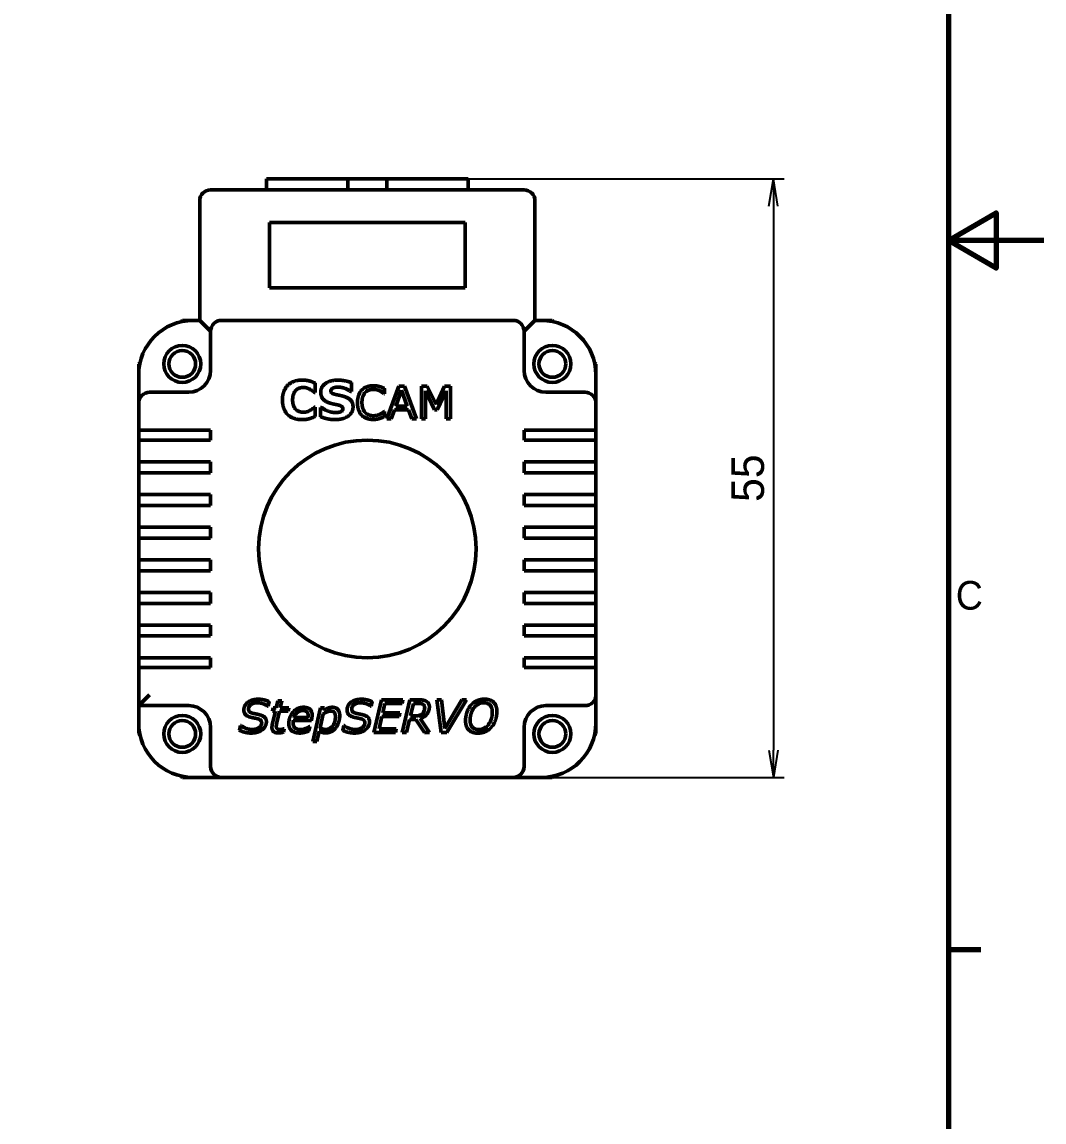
# Model space of a CAD drawing. Header units: millimetres. Extents: x -463 to 492, y -65 to 271.
# Drawn here: x -187.9 to -94, y 59.5 to 160.6 of the extents above; entities that cross this region are included whole.
import ezdxf

# ---------------------------------------------------------------- set-up
doc = ezdxf.new("R2010")
doc.units = ezdxf.units.MM
doc.layers.add('경계(ISO)', color=7, linetype='Continuous', lineweight=70)
doc.layers.add('외형선(ISO)', color=7, linetype='Continuous', lineweight=50)
doc.layers.add('치수(ISO)', color=1, linetype='Continuous', lineweight=25, true_color=0xff0000)
doc.styles.add('레이블 문자 (JIS)', font='')
doc.styles.get('레이블 문자 (JIS)').set_extended_font_data('Gulim')
doc.dimstyles.new('복사 대상기본값 (JIS)', dxfattribs={"dimtxt": 3, "dimasz": 2.5, "dimexe": 1, "dimexo": 0, "dimgap": 0.8, "dimtad": 1, "dimdsep": 46, "dimtxsty": '레이블 문자 (JIS)', "dimblk": 'OPEN', "dimcen": 0.09, "dimdle": 10, "dimclrd": 256, "dimclre": 256, "dimclrt": 256, "dimadec": 0, "dimazin": 2, "dimtfac": 0.833333, "dimtmove": 0, "dimatfit": 3, "dimldrblk": 'OPEN', "dimfxl": 1, "dimtolj": 1, "dimtzin": 0, "dimlwd": -1, "dimlwe": -1, "dimarcsym": 0})

# ---------------------------------------------------------------- blocks, each defined once
blk = doc.blocks.new('_Open')
at = {"color": 0, "linetype": 'ByBlock', "lineweight": -2}
for p, q in [((-1, 0.167), (0, 0)), ((-1, -0.167), (0, 0)), ((0, 0), (-1, 0))]:
    blk.add_line(p, q, dxfattribs=at)
blk = doc.blocks.new('*D22')
at = {"layer": 'Defpoints', "color": 0}
for p in [(-146.93, 146.21), (-139.21, 91.21), (-118.87, 91.21)]:
    blk.add_point(p, dxfattribs=at)
at = {"layer": '치수(ISO)', "color": 0}
for p, q in [((-146.93, 146.21), (-117.87, 146.21)), ((-118.87, 143.71), (-118.87, 93.71)), ((-139.21, 91.21), (-117.87, 91.21))]:
    blk.add_line(p, q, dxfattribs=at)
at = {"layer": '치수(ISO)', "color": 0, "linetype": 'ByBlock', "xscale": 2.5, "yscale": 2.5, "zscale": 2.5}
for p, rotation in [((-118.87, 146.21), 90), ((-118.87, 91.21), 270)]:
    blk.add_blockref('_Open', p, dxfattribs=dict(at, rotation=rotation))
at = {"layer": '치수(ISO)', "color": 0, "insert": (-122.74, 118.71), "char_height": 3, "attachment_point": 2, "rotation": 90, "style": '레이블 문자 (JIS)'}
blk.add_mtext('\\A1;55', dxfattribs=at)
blk = doc.blocks.new('경계 Default Border')
at = {"layer": '경계(ISO)'}
blk.add_line((410, 74.25), (413.4, 74.25), dxfattribs=at)
at = {"layer": '경계(ISO)', "flags": 128}
for points in [[(10, 10), (10, 287), (410, 287), (410, 10), (10, 10)], [(420, 148.5), (410, 148.5), (415, 151.39), (415, 145.61), (410, 148.5)]]:
    blk.add_lwpolyline(points, dxfattribs=at)
at = {"layer": '경계(ISO)', "insert": (410.77, 109.8), "char_height": 3, "attachment_point": 7, "style": '레이블 문자 (JIS)'}
blk.add_mtext('C', dxfattribs=at)

msp = doc.modelspace()

# ---------------------------------------------------------------- linework, layer by layer
at = {"layer": '외형선(ISO)', "color": 0}
for p, q in [((-165.42721, 146.20768), (-165.42721, 145.20768)), ((-157.97995, 146.20768), (-165.42721, 146.20768)), ((-165.42721, 145.20768), (-165.42721, 146.20768)), ((-157.97995, 145.20768), (-157.97995, 146.20768)), ((-157.97995, 146.20768), (-154.37448, 146.20768)), ((-146.92721, 146.20768), (-154.37448, 146.20768)), ((-154.37448, 146.20768), (-154.37448, 145.20768)), ((-146.92721, 145.20768), (-146.92721, 146.20768)), ((-146.92721, 145.20768), (-146.92721, 146.20768)), ((-141.77721, 145.20768), (-170.57721, 145.20768)), ((-171.57721, 144.20768), (-171.57721, 133.20768)), ((-140.77721, 133.20768), (-140.77721, 144.20768)), ((-165.17721, 136.20768), (-165.17721, 142.20768)), ((-165.17721, 142.20768), (-147.17721, 142.20768)), ((-147.17721, 142.20768), (-147.17721, 136.20768)), ((-147.17721, 136.20768), (-165.17721, 136.20768)), ((-172.17721, 133.20768), (-173.14778, 133.20768)), ((-171.57721, 133.20768), (-172.17721, 133.20768)), ((-170.57721, 132.20768), (-171.57721, 133.20768)), ((-142.77721, 133.20768), (-169.57721, 133.20768)), ((-140.77721, 133.20768), (-141.77721, 132.20768)), ((-140.17721, 133.20768), (-140.77721, 133.20768)), ((-139.20665, 133.20768), (-140.17721, 133.20768)), ((-170.57721, 132.20768), (-170.57721, 128.60768)), ((-141.77721, 128.60768), (-141.77721, 132.20768)), ((-177.17721, 129.17824), (-177.17721, 128.20768)), ((-135.17721, 128.20768), (-135.17721, 129.17824)), ((-177.17721, 128.20768), (-177.17721, 125.60768)), ((-160.95354, 127.43482), (-160.95354, 126.58625)), ((-157.62783, 127.48625), (-157.62783, 126.68053)), ((-135.17721, 125.60768), (-135.17721, 128.20768)), ((-172.57721, 126.60768), (-176.17721, 126.60768)), ((-160.95354, 126.58625), (-161.0564, 126.58625)), ((-157.62783, 126.68053), (-157.72497, 126.68053)), ((-154.59558, 126.47441), (-154.62497, 126.47441)), ((-154.59558, 126.94706), (-154.59558, 126.47441)), ((-154.38252, 124.15768), (-153.29027, 127.15768)), ((-153.03313, 126.80992), (-153.56211, 125.33564)), ((-153.29027, 127.15768), (-152.7564, 127.15768)), ((-152.5066, 125.33564), (-153.03313, 126.80992)), ((-152.7564, 127.15768), (-151.66415, 124.15768)), ((-151.20864, 124.15768), (-151.20864, 127.15768)), ((-151.20864, 127.15768), (-150.66497, 127.15768)), ((-150.00864, 124.98298), (-150.8364, 126.74135)), ((-150.8364, 126.74135), (-150.8364, 124.15768)), ((-150.66497, 127.15768), (-149.8666, 125.48747)), ((-149.8666, 125.48747), (-149.09272, 127.15768)), ((-148.93844, 126.74135), (-149.77109, 124.98298)), ((-149.09272, 127.15768), (-148.53925, 127.15768)), ((-148.93844, 124.15768), (-148.93844, 126.74135)), ((-148.53925, 127.15768), (-148.53925, 124.15768)), ((-136.17721, 126.60768), (-139.77721, 126.60768)), ((-177.17721, 125.60768), (-177.17721, 123.10768)), ((-135.17721, 123.10768), (-135.17721, 125.60768)), ((-161.04783, 125.22625), (-160.95354, 125.22625)), ((-160.95354, 125.22625), (-160.95354, 124.38911)), ((-160.47925, 124.36625), (-160.47925, 125.20339)), ((-160.47925, 125.20339), (-160.37925, 125.20339)), ((-154.62497, 124.84339), (-154.59558, 124.84339)), ((-154.59558, 124.84339), (-154.59558, 124.37564)), ((-153.68701, 124.99033), (-153.97844, 124.15768)), ((-152.3817, 124.99033), (-153.68701, 124.99033)), ((-153.56211, 125.33564), (-152.5066, 125.33564)), ((-152.08783, 124.15768), (-152.3817, 124.99033)), ((-149.77109, 124.98298), (-150.00864, 124.98298)), ((-153.97844, 124.15768), (-154.38252, 124.15768)), ((-151.66415, 124.15768), (-152.08783, 124.15768)), ((-150.8364, 124.15768), (-151.20864, 124.15768)), ((-148.53925, 124.15768), (-148.93844, 124.15768)), ((-176.17721, 123.10768), (-177.17721, 123.10768)), ((-177.17721, 122.20768), (-177.17721, 123.10768)), ((-176.17721, 123.10768), (-170.57721, 123.10768)), ((-170.57721, 123.10768), (-170.57721, 122.20768)), ((-141.77721, 122.20768), (-141.77721, 123.10768)), ((-141.77721, 123.10768), (-136.17721, 123.10768)), ((-135.17721, 123.10768), (-136.17721, 123.10768)), ((-135.17721, 123.10768), (-135.17721, 122.20768)), ((-177.17721, 122.20768), (-176.17721, 122.20768)), ((-177.17721, 122.20768), (-177.17721, 120.20768)), ((-170.57721, 122.20768), (-176.17721, 122.20768)), ((-141.77721, 122.20768), (-136.17721, 122.20768)), ((-136.17721, 122.20768), (-135.17721, 122.20768)), ((-135.17721, 120.20768), (-135.17721, 122.20768)), ((-176.17721, 120.20768), (-177.17721, 120.20768)), ((-177.17721, 119.20768), (-177.17721, 120.20768)), ((-170.57721, 120.20768), (-176.17721, 120.20768)), ((-170.57721, 120.20768), (-170.57721, 119.20768)), ((-141.77721, 120.20768), (-136.17721, 120.20768)), ((-141.77721, 119.20768), (-141.77721, 120.20768)), ((-135.17721, 120.20768), (-136.17721, 120.20768)), ((-135.17721, 120.20768), (-135.17721, 119.20768)), ((-177.17721, 119.20768), (-177.17721, 117.20768)), ((-177.17721, 119.20768), (-176.17721, 119.20768)), ((-170.57721, 119.20768), (-176.17721, 119.20768)), ((-141.77721, 119.20768), (-136.17721, 119.20768)), ((-136.17721, 119.20768), (-135.17721, 119.20768)), ((-135.17721, 117.20768), (-135.17721, 119.20768)), ((-176.17721, 117.20768), (-177.17721, 117.20768)), ((-177.17721, 116.20768), (-177.17721, 117.20768)), ((-170.57721, 117.20768), (-176.17721, 117.20768)), ((-170.57721, 117.20768), (-170.57721, 116.20768)), ((-141.77721, 117.20768), (-136.17721, 117.20768)), ((-141.77721, 116.20768), (-141.77721, 117.20768)), ((-135.17721, 117.20768), (-136.17721, 117.20768)), ((-135.17721, 117.20768), (-135.17721, 116.20768)), ((-177.17721, 116.20768), (-177.17721, 114.20768)), ((-177.17721, 116.20768), (-176.17721, 116.20768)), ((-170.57721, 116.20768), (-176.17721, 116.20768)), ((-141.77721, 116.20768), (-136.17721, 116.20768)), ((-136.17721, 116.20768), (-135.17721, 116.20768)), ((-135.17721, 114.20768), (-135.17721, 116.20768)), ((-176.17721, 114.20768), (-177.17721, 114.20768)), ((-177.17721, 113.20768), (-177.17721, 114.20768)), ((-170.57721, 114.20768), (-176.17721, 114.20768)), ((-170.57721, 114.20768), (-170.57721, 113.20768)), ((-141.77721, 114.20768), (-136.17721, 114.20768)), ((-141.77721, 113.20768), (-141.77721, 114.20768)), ((-135.17721, 114.20768), (-136.17721, 114.20768)), ((-135.17721, 114.20768), (-135.17721, 113.20768)), ((-177.17721, 113.20768), (-177.17721, 111.20768)), ((-177.17721, 113.20768), (-176.17721, 113.20768)), ((-170.57721, 113.20768), (-176.17721, 113.20768)), ((-141.77721, 113.20768), (-136.17721, 113.20768)), ((-136.17721, 113.20768), (-135.17721, 113.20768)), ((-135.17721, 111.20768), (-135.17721, 113.20768)), ((-176.17721, 111.20768), (-177.17721, 111.20768)), ((-177.17721, 110.20768), (-177.17721, 111.20768)), ((-170.57721, 111.20768), (-176.17721, 111.20768)), ((-170.57721, 111.20768), (-170.57721, 110.20768)), ((-141.77721, 111.20768), (-136.17721, 111.20768)), ((-141.77721, 110.20768), (-141.77721, 111.20768)), ((-135.17721, 111.20768), (-136.17721, 111.20768)), ((-135.17721, 111.20768), (-135.17721, 110.20768)), ((-177.17721, 110.20768), (-177.17721, 108.20768)), ((-177.17721, 110.20768), (-176.17721, 110.20768)), ((-170.57721, 110.20768), (-176.17721, 110.20768)), ((-141.77721, 110.20768), (-136.17721, 110.20768)), ((-136.17721, 110.20768), (-135.17721, 110.20768)), ((-135.17721, 108.20768), (-135.17721, 110.20768)), ((-176.17721, 108.20768), (-177.17721, 108.20768)), ((-177.17721, 107.20768), (-177.17721, 108.20768)), ((-170.57721, 108.20768), (-176.17721, 108.20768)), ((-170.57721, 108.20768), (-170.57721, 107.20768)), ((-141.77721, 108.20768), (-136.17721, 108.20768)), ((-141.77721, 107.20768), (-141.77721, 108.20768)), ((-135.17721, 108.20768), (-136.17721, 108.20768)), ((-135.17721, 108.20768), (-135.17721, 107.20768)), ((-177.17721, 107.20768), (-177.17721, 105.20768)), ((-177.17721, 107.20768), (-176.17721, 107.20768)), ((-170.57721, 107.20768), (-176.17721, 107.20768)), ((-141.77721, 107.20768), (-136.17721, 107.20768)), ((-136.17721, 107.20768), (-135.17721, 107.20768)), ((-135.17721, 105.20768), (-135.17721, 107.20768)), ((-176.17721, 105.20768), (-177.17721, 105.20768)), ((-177.17721, 104.20768), (-177.17721, 105.20768)), ((-170.57721, 105.20768), (-176.17721, 105.20768)), ((-170.57721, 105.20768), (-170.57721, 104.20768)), ((-141.77721, 105.20768), (-136.17721, 105.20768)), ((-141.77721, 104.20768), (-141.77721, 105.20768)), ((-135.17721, 105.20768), (-136.17721, 105.20768)), ((-135.17721, 105.20768), (-135.17721, 104.20768)), ((-177.17721, 104.20768), (-177.17721, 102.20768)), ((-177.17721, 104.20768), (-176.17721, 104.20768)), ((-170.57721, 104.20768), (-176.17721, 104.20768)), ((-141.77721, 104.20768), (-136.17721, 104.20768)), ((-136.17721, 104.20768), (-135.17721, 104.20768)), ((-135.17721, 102.20768), (-135.17721, 104.20768)), ((-176.17721, 102.20768), (-177.17721, 102.20768)), ((-177.17721, 101.30768), (-177.17721, 102.20768)), ((-170.57721, 102.20768), (-176.17721, 102.20768)), ((-170.57721, 102.20768), (-170.57721, 101.30768)), ((-141.77721, 102.20768), (-136.17721, 102.20768)), ((-141.77721, 101.30768), (-141.77721, 102.20768)), ((-135.17721, 102.20768), (-136.17721, 102.20768)), ((-135.17721, 102.20768), (-135.17721, 101.30768)), ((-177.17721, 101.30768), (-177.17721, 97.80768)), ((-177.17721, 101.30768), (-176.17721, 101.30768)), ((-170.57721, 101.30768), (-176.17721, 101.30768)), ((-136.17721, 101.30768), (-141.77721, 101.30768)), ((-136.17721, 101.30768), (-135.17721, 101.30768)), ((-135.17721, 98.80768), (-135.17721, 101.30768)), ((-177.17721, 97.80768), (-176.17721, 98.80768)), ((-165.20317, 98.17425), (-165.29378, 97.74567)), ((-164.55419, 97.59139), (-164.4048, 98.23792)), ((-164.4048, 98.23792), (-164.02521, 98.23792)), ((-164.02521, 98.23792), (-164.1746, 97.59139)), ((-155.72562, 98.17425), (-155.81623, 97.74567)), ((-155.57623, 95.34078), (-154.88317, 98.34078)), ((-154.88317, 98.34078), (-152.90929, 98.34078)), ((-152.90929, 98.34078), (-152.98766, 98.00282)), ((-152.96807, 95.34078), (-152.27501, 98.34078)), ((-152.27501, 98.34078), (-151.4595, 98.34078)), ((-149.39256, 95.34078), (-149.79174, 98.34078)), ((-149.79174, 98.34078), (-149.37786, 98.34078)), ((-149.37786, 98.34078), (-149.0448, 95.70323)), ((-149.0448, 95.70323), (-147.49705, 98.34078)), ((-147.07582, 98.34078), (-148.86113, 95.34078)), ((-147.49705, 98.34078), (-147.07582, 98.34078)), ((-135.17721, 96.20768), (-135.17721, 98.80768)), ((-177.17721, 97.80768), (-177.17721, 96.20768)), ((-177.17721, 97.80768), (-172.57721, 97.80768)), ((-165.29378, 97.74567), (-165.32317, 97.74567)), ((-164.90439, 96.07547), (-164.62521, 97.28527)), ((-164.8799, 97.28527), (-164.81133, 97.59139)), ((-164.62521, 97.28527), (-164.8799, 97.28527)), ((-164.81133, 97.59139), (-164.55419, 97.59139)), ((-164.24562, 97.28527), (-164.48807, 96.2469)), ((-163.46194, 97.28527), (-164.24562, 97.28527)), ((-164.1746, 97.59139), (-163.39337, 97.59139)), ((-163.39337, 97.59139), (-163.46194, 97.28527)), ((-161.18929, 94.51057), (-160.47664, 97.59139)), ((-160.47664, 97.59139), (-160.0995, 97.59139)), ((-160.0995, 97.59139), (-160.15337, 97.35629)), ((-155.81623, 97.74567), (-155.84562, 97.74567)), ((-154.56235, 98.00282), (-154.75827, 97.15302)), ((-154.75827, 97.15302), (-153.18113, 97.15302)), ((-152.98766, 98.00282), (-154.56235, 98.00282)), ((-153.18113, 97.15302), (-153.2595, 96.81506)), ((-151.94929, 98.01261), (-152.21378, 96.85914)), ((-151.49868, 98.01261), (-151.94929, 98.01261)), ((-139.77721, 97.80768), (-136.17721, 97.80768)), ((-177.17721, 96.20768), (-177.17721, 95.23711)), ((-161.31664, 96.43302), (-162.97705, 96.43302)), ((-162.92317, 96.71221), (-161.63256, 96.71221)), ((-160.22684, 97.03792), (-160.52072, 95.762)), ((-154.83664, 96.81506), (-155.09868, 95.67874)), ((-153.2595, 96.81506), (-154.83664, 96.81506)), ((-152.28725, 96.54078), (-152.56399, 95.34078)), ((-151.71664, 96.54078), (-152.28725, 96.54078)), ((-152.21378, 96.85914), (-151.79256, 96.85914)), ((-150.92807, 95.34078), (-151.71664, 96.54078)), ((-151.3248, 96.63629), (-150.46031, 95.34078)), ((-135.17721, 95.23711), (-135.17721, 96.20768)), ((-170.57721, 95.80768), (-170.57721, 92.20768)), ((-167.91174, 95.5367), (-167.81378, 95.99465)), ((-167.81378, 95.99465), (-167.78684, 95.99465)), ((-163.81705, 95.68608), (-163.88807, 95.36037)), ((-163.83664, 95.68608), (-163.81705, 95.68608)), ((-161.45868, 95.8869), (-161.54194, 95.47792)), ((-161.48072, 95.8869), (-161.45868, 95.8869)), ((-160.59174, 95.45833), (-160.8097, 94.51057)), ((-158.43419, 95.5367), (-158.33623, 95.99465)), ((-158.33623, 95.99465), (-158.30929, 95.99465)), ((-153.5999, 95.34078), (-155.57623, 95.34078)), ((-155.09868, 95.67874), (-153.52154, 95.67874)), ((-153.52154, 95.67874), (-153.5999, 95.34078)), ((-152.56399, 95.34078), (-152.96807, 95.34078)), ((-150.46031, 95.34078), (-150.92807, 95.34078)), ((-148.86113, 95.34078), (-149.39256, 95.34078)), ((-141.77721, 92.20768), (-141.77721, 95.80768)), ((-160.8097, 94.51057), (-161.18929, 94.51057)), ((-173.14778, 91.20768), (-172.17721, 91.20768)), ((-172.17721, 91.20768), (-169.57721, 91.20768)), ((-169.57721, 91.20768), (-142.77721, 91.20768)), ((-142.77721, 91.20768), (-140.17721, 91.20768)), ((-140.17721, 91.20768), (-139.20665, 91.20768))]:
    msp.add_line(p, q, dxfattribs=at)
for centre, radius in [((-173.17721, 129.20768), 1.7), ((-173.17721, 129.20768), 1.2295), ((-139.17721, 129.20768), 1.7), ((-139.17721, 129.20768), 1.2295), ((-156.17721, 112.20768), 10), ((-173.17721, 95.20768), 1.7), ((-173.17721, 95.20768), 1.2295), ((-139.17721, 95.20768), 1.7), ((-139.17721, 95.20768), 1.2295)]:
    msp.add_circle(centre, radius, dxfattribs=at)
for centre, radius, start, end in [((-170.57721, 144.20768), 1, 90, 180), ((-141.77721, 144.20768), 1, 0, 90), ((-172.17721, 128.20768), 5, 90, 180), ((-156.17721, 112.20768), 27, 128.9424413, 129.3765171), ((-169.57721, 132.20768), 1, 90, 180), ((-142.77721, 132.20768), 1, 0, 90), ((-140.17721, 128.20768), 5, 0, 90), ((-156.17721, 112.20768), 27, 50.6234829, 51.0575587), ((-156.17721, 112.20768), 27, 140.6234829, 141.0575587), ((-172.57721, 128.60768), 2, 270, 0), ((-139.77721, 128.60768), 2, 180, 270), ((-156.17721, 112.20768), 27, 38.9424413, 39.3765171), ((-176.17721, 125.60768), 1, 90, 180), ((-136.17721, 125.60768), 1, 0, 90), ((-136.17721, 98.80768), 1, 270, 0), ((-172.57721, 95.80768), 2, 0, 90), ((-139.77721, 95.80768), 2, 90, 180), ((-172.17721, 96.20768), 5, 180, 270), ((-140.17721, 96.20768), 5, 270, 0), ((-156.17721, 112.20768), 27, 218.9424413, 219.3765171), ((-156.17721, 112.20768), 27, 320.6234829, 321.0575587), ((-169.57721, 92.20768), 1, 180, 270), ((-142.77721, 92.20768), 1, 270, 0), ((-156.17721, 112.20768), 27, 230.6234829, 231.0575587), ((-156.17721, 112.20768), 27, 308.9424413, 309.3765171)]:
    msp.add_arc(centre, radius, start, end, dxfattribs=at)
for points, knots in [([(-173.11629, 133.1187), (-173.12426, 133.1412), (-173.13089, 133.15994), (-173.14375, 133.1963), (-173.14778, 133.20768), (-173.14778, 133.20768)], [0.05023542023, 0.05023542023, 0.05023542023, 0.05023542023, 0.06239876818, 0.06239876818, 0.08091738091, 0.08091738091, 0.08091738091, 0.08091738091]), ([(-139.23814, 133.1187), (-139.23017, 133.1412), (-139.22353, 133.15994), (-139.21067, 133.1963), (-139.20665, 133.20768), (-139.20665, 133.20768)], [-0.03061848436, -0.03061848436, -0.03061848436, -0.03061848436, -0.01848030053, -0.01848030053, 0, 0, 0, 0]), ([(-177.08824, 129.14675), (-177.11073, 129.15472), (-177.12948, 129.16136), (-177.16583, 129.17422), (-177.17721, 129.17824), (-177.17721, 129.17824)], [-0.03061848436, -0.03061848436, -0.03061848436, -0.03061848436, -0.01848030053, -0.01848030053, 0, 0, 0, 0]), ([(-135.26619, 129.14675), (-135.24369, 129.15472), (-135.22495, 129.16136), (-135.18859, 129.17422), (-135.17721, 129.17824), (-135.17721, 129.17824)], [0.05023542023, 0.05023542023, 0.05023542023, 0.05023542023, 0.06239876818, 0.06239876818, 0.08091738091, 0.08091738091, 0.08091738091, 0.08091738091]), ([(-177.08824, 95.2686), (-177.11073, 95.26063), (-177.12948, 95.254), (-177.16583, 95.24114), (-177.17721, 95.23711), (-177.17721, 95.23711)], [0.05023542023, 0.05023542023, 0.05023542023, 0.05023542023, 0.06239876818, 0.06239876818, 0.0809173809, 0.0809173809, 0.0809173809, 0.0809173809]), ([(-135.26619, 95.2686), (-135.24369, 95.26063), (-135.22495, 95.254), (-135.18859, 95.24114), (-135.17721, 95.23711), (-135.17721, 95.23711)], [-0.03061848436, -0.03061848436, -0.03061848436, -0.03061848436, -0.01848030053, -0.01848030053, 0, 0, 0, 0]), ([(-173.11629, 91.29665), (-173.12426, 91.27416), (-173.13089, 91.25541), (-173.14375, 91.21906), (-173.14778, 91.20768), (-173.14778, 91.20768)], [-0.03061848436, -0.03061848436, -0.03061848436, -0.03061848436, -0.01848030053, -0.01848030053, 0, 0, 0, 0]), ([(-139.23814, 91.29665), (-139.23017, 91.27416), (-139.22353, 91.25541), (-139.21067, 91.21906), (-139.20665, 91.20768), (-139.20665, 91.20768)], [0.05023542023, 0.05023542023, 0.05023542023, 0.05023542023, 0.06239876818, 0.06239876818, 0.08091738091, 0.08091738091, 0.08091738091, 0.08091738091])]:
    msp.add_open_spline(points, degree=3, knots=knots, dxfattribs=at)
for points in [[(-163.49068, 127.24053), (-163.26211, 127.47196), (-162.58783, 127.72625), (-162.18783, 127.72625)], [(-162.18783, 127.72625), (-161.96783, 127.72625), (-161.61354, 127.67768), (-161.46211, 127.63768)], [(-161.46211, 127.63768), (-161.30497, 127.59196), (-161.05068, 127.48053), (-160.95354, 127.43482)], [(-160.45925, 126.61482), (-160.45925, 127.10339), (-159.58211, 127.72053), (-158.89354, 127.72053)], [(-158.89354, 127.72053), (-158.54783, 127.72053), (-157.87354, 127.58625), (-157.62783, 127.48625)], [(-163.9764, 125.90339), (-163.9764, 126.32053), (-163.72783, 126.99768), (-163.49068, 127.24053)], [(-162.72783, 126.79196), (-162.86783, 126.65768), (-163.03925, 126.21482), (-163.03925, 125.90053)], [(-162.05068, 127.04911), (-162.23925, 127.04911), (-162.58497, 126.92911), (-162.72783, 126.79196)], [(-161.44783, 126.87196), (-161.57925, 126.94625), (-161.87925, 127.04911), (-162.05068, 127.04911)], [(-161.0564, 126.58625), (-161.12211, 126.64339), (-161.32211, 126.79768), (-161.44783, 126.87196)], [(-159.63068, 125.61482), (-160.07068, 125.75768), (-160.45925, 126.24911), (-160.45925, 126.61482)], [(-159.30783, 127.00339), (-159.39925, 126.96911), (-159.53068, 126.82625), (-159.53068, 126.73482)], [(-159.53068, 126.73482), (-159.53068, 126.59482), (-159.31925, 126.44625), (-159.02497, 126.38625)], [(-158.86783, 127.07768), (-158.98211, 127.07768), (-159.20497, 127.04625), (-159.30783, 127.00339)], [(-159.02497, 126.38625), (-158.83354, 126.34625), (-158.4764, 126.27196), (-158.27354, 126.20625)], [(-157.72497, 126.68053), (-157.9364, 126.84911), (-158.54783, 127.07768), (-158.86783, 127.07768)], [(-157.08374, 125.654), (-157.08374, 126.02625), (-156.87313, 126.60911), (-156.67721, 126.80992)], [(-156.67721, 126.80992), (-156.48619, 127.00584), (-155.94252, 127.21155), (-155.61191, 127.21155)], [(-156.37599, 126.56992), (-156.51558, 126.41809), (-156.66987, 125.95768), (-156.66987, 125.654)], [(-155.63885, 126.87115), (-155.8666, 126.87115), (-156.2315, 126.72421), (-156.37599, 126.56992)], [(-154.62497, 126.47441), (-154.87476, 126.68258), (-155.36211, 126.87115), (-155.63885, 126.87115)], [(-155.61191, 127.21155), (-155.37191, 127.21155), (-154.88946, 127.094), (-154.59558, 126.94706)], [(-163.47925, 124.54625), (-163.7164, 124.77482), (-163.9764, 125.45768), (-163.9764, 125.90339)], [(-163.03925, 125.90053), (-163.03925, 125.57196), (-162.85354, 125.13196), (-162.71354, 125.00625)], [(-158.79925, 125.42339), (-158.9964, 125.46911), (-159.4364, 125.55196), (-159.63068, 125.61482)], [(-158.4164, 125.09482), (-158.4164, 125.21196), (-158.61068, 125.37768), (-158.79925, 125.42339)], [(-158.27354, 126.20625), (-157.87068, 126.07196), (-157.48783, 125.62053), (-157.48783, 125.25768)], [(-156.67232, 124.48339), (-156.86578, 124.67441), (-157.08374, 125.26462), (-157.08374, 125.654)], [(-156.66987, 125.654), (-156.66987, 125.33809), (-156.49844, 124.88502), (-156.36374, 124.74053)], [(-162.19068, 124.08911), (-162.58211, 124.08911), (-163.24211, 124.32053), (-163.47925, 124.54625)], [(-162.71354, 125.00625), (-162.57068, 124.87768), (-162.2164, 124.76625), (-162.04497, 124.76625)], [(-162.04497, 124.76625), (-161.88211, 124.76625), (-161.55925, 124.86339), (-161.42211, 124.94911)], [(-160.95354, 124.38911), (-161.08497, 124.33196), (-161.32497, 124.22911), (-161.4564, 124.18911)], [(-161.42211, 124.94911), (-161.30783, 125.01482), (-161.11068, 125.16911), (-161.04783, 125.22625)], [(-159.1164, 124.09482), (-159.55068, 124.09482), (-160.1964, 124.24625), (-160.47925, 124.36625)], [(-160.37925, 125.20339), (-160.10211, 124.98053), (-159.40783, 124.74053), (-159.08783, 124.74053)], [(-157.48783, 125.25768), (-157.48783, 124.74053), (-158.36497, 124.09482), (-159.1164, 124.09482)], [(-159.08783, 124.74053), (-159.00497, 124.74053), (-158.73925, 124.76911), (-158.65354, 124.80053)], [(-158.65354, 124.80053), (-158.55068, 124.84339), (-158.4164, 124.97196), (-158.4164, 125.09482)], [(-155.61436, 124.1038), (-155.94252, 124.1038), (-156.4764, 124.28747), (-156.67232, 124.48339)], [(-156.36374, 124.74053), (-156.2217, 124.59115), (-155.84456, 124.44911), (-155.6364, 124.44911)], [(-155.6364, 124.44911), (-155.34742, 124.44911), (-154.84293, 124.64747), (-154.62497, 124.84339)], [(-154.59558, 124.37564), (-154.70578, 124.32666), (-154.88456, 124.24339), (-155.0315, 124.19686)], [(-161.4564, 124.18911), (-161.62783, 124.14053), (-161.92783, 124.08911), (-162.19068, 124.08911)], [(-155.0315, 124.19686), (-155.15395, 124.15768), (-155.44293, 124.1038), (-155.61436, 124.1038)], [(-167.5199, 97.39547), (-167.5199, 97.82404), (-166.79256, 98.39465), (-166.21705, 98.39465)], [(-166.28807, 98.06649), (-166.65297, 98.06649), (-167.09133, 97.74323), (-167.09133, 97.49588)], [(-165.32317, 97.74567), (-165.46521, 97.87792), (-165.99419, 98.06649), (-166.28807, 98.06649)], [(-166.21705, 98.39465), (-165.90113, 98.39465), (-165.38929, 98.26486), (-165.20317, 98.17425)], [(-158.04235, 97.39547), (-158.04235, 97.82404), (-157.31501, 98.39465), (-156.7395, 98.39465)], [(-156.81052, 98.06649), (-157.17541, 98.06649), (-157.61378, 97.74323), (-157.61378, 97.49588)], [(-155.84562, 97.74567), (-155.98766, 97.87792), (-156.51664, 98.06649), (-156.81052, 98.06649)], [(-156.7395, 98.39465), (-156.42358, 98.39465), (-155.91174, 98.26486), (-155.72562, 98.17425)], [(-151.4595, 98.34078), (-151.18521, 98.34078), (-150.84235, 98.26976), (-150.71745, 98.1767)], [(-150.71745, 98.1767), (-150.6048, 98.09588), (-150.47501, 97.86078), (-150.47501, 97.6869)], [(-146.68399, 97.80935), (-146.46358, 98.07874), (-145.80725, 98.40445), (-145.41786, 98.40445)], [(-145.47909, 98.07629), (-145.76807, 98.07629), (-146.23092, 97.8118), (-146.39745, 97.58649)], [(-144.69541, 97.22404), (-144.69541, 97.63547), (-145.10929, 98.07629), (-145.47909, 98.07629)], [(-145.41786, 98.40445), (-144.88399, 98.40445), (-144.27419, 97.82159), (-144.27419, 97.28037)], [(-166.85623, 96.72935), (-167.17215, 96.80037), (-167.5199, 97.14078), (-167.5199, 97.39547)], [(-167.09133, 97.49588), (-167.09133, 97.36363), (-166.9346, 97.16282), (-166.73133, 97.11139)], [(-166.73133, 97.11139), (-166.60399, 97.082), (-166.17541, 96.99384), (-166.03092, 96.9571)], [(-163.39092, 96.15139), (-163.39092, 96.77098), (-162.6097, 97.65506), (-162.03174, 97.65506)], [(-162.11256, 97.35629), (-162.39909, 97.35629), (-162.84235, 97.00118), (-162.92317, 96.71221)], [(-161.61541, 96.89833), (-161.61541, 97.11384), (-161.85052, 97.35629), (-162.11256, 97.35629)], [(-162.03174, 97.65506), (-161.6497, 97.65506), (-161.24317, 97.27302), (-161.24317, 96.93016)], [(-159.54603, 97.30731), (-159.71256, 97.30731), (-160.07256, 97.14323), (-160.22684, 97.03792)], [(-160.15337, 97.35629), (-159.96725, 97.48608), (-159.60235, 97.65506), (-159.38439, 97.65506)], [(-159.10766, 96.80772), (-159.10766, 97.04772), (-159.31582, 97.30731), (-159.54603, 97.30731)], [(-159.38439, 97.65506), (-159.05623, 97.65506), (-158.71092, 97.24853), (-158.71092, 96.88118)], [(-157.37868, 96.72935), (-157.6946, 96.80037), (-158.04235, 97.14078), (-158.04235, 97.39547)], [(-157.61378, 97.49588), (-157.61378, 97.36363), (-157.45705, 97.16282), (-157.25378, 97.11139)], [(-157.25378, 97.11139), (-157.12643, 97.082), (-156.69786, 96.99384), (-156.55337, 96.9571)], [(-151.03827, 97.90241), (-151.11664, 97.96363), (-151.33705, 98.01261), (-151.49868, 98.01261)], [(-150.47501, 97.6869), (-150.47501, 97.31221), (-150.94276, 96.74649), (-151.3248, 96.63629)], [(-151.18766, 97.02078), (-151.05541, 97.12363), (-150.90848, 97.42486), (-150.90848, 97.59629)], [(-150.90848, 97.59629), (-150.90848, 97.70404), (-150.97215, 97.85098), (-151.03827, 97.90241)], [(-147.15419, 96.40363), (-147.15419, 96.81506), (-146.91174, 97.53016), (-146.68399, 97.80935)], [(-146.39745, 97.58649), (-146.55909, 97.36363), (-146.73296, 96.77833), (-146.73296, 96.46731)], [(-145.03827, 96.08527), (-144.86929, 96.31547), (-144.69541, 96.88118), (-144.69541, 97.22404)], [(-144.27419, 97.28037), (-144.27419, 96.88853), (-144.50929, 96.16118), (-144.7346, 95.8869)], [(-166.20235, 96.58731), (-166.33215, 96.62404), (-166.6946, 96.69016), (-166.85623, 96.72935)], [(-166.76807, 95.61506), (-166.3395, 95.61506), (-165.88154, 95.95547), (-165.88154, 96.21996)], [(-165.88154, 96.21996), (-165.88154, 96.35955), (-166.04562, 96.54323), (-166.20235, 96.58731)], [(-166.03092, 96.9571), (-165.74439, 96.87874), (-165.44807, 96.56772), (-165.44807, 96.33261)], [(-165.44807, 96.33261), (-165.44807, 96.13425), (-165.64154, 95.74486), (-165.81541, 95.60527)], [(-164.93868, 95.80363), (-164.93868, 95.86976), (-164.92154, 95.99465), (-164.90439, 96.07547)], [(-164.48807, 96.2469), (-164.50766, 96.16853), (-164.5395, 95.96282), (-164.5395, 95.90404)], [(-162.39174, 95.28935), (-162.8595, 95.28935), (-163.39092, 95.72772), (-163.39092, 96.15139)], [(-162.97705, 96.43302), (-162.98929, 96.37425), (-162.99909, 96.26159), (-162.99909, 96.21261)], [(-162.99909, 96.21261), (-162.99909, 95.92853), (-162.65133, 95.60527), (-162.33297, 95.60527)], [(-161.63256, 96.71221), (-161.62276, 96.77098), (-161.61541, 96.8518), (-161.61541, 96.89833)], [(-161.24317, 96.93016), (-161.24317, 96.86894), (-161.27746, 96.6069), (-161.31664, 96.43302)], [(-159.33541, 95.98486), (-159.22031, 96.15384), (-159.10766, 96.57016), (-159.10766, 96.80772)], [(-158.71092, 96.88118), (-158.71092, 96.54567), (-158.91909, 95.95792), (-159.09052, 95.75221)], [(-156.7248, 96.58731), (-156.8546, 96.62404), (-157.21705, 96.69016), (-157.37868, 96.72935)], [(-157.29052, 95.61506), (-156.86194, 95.61506), (-156.40399, 95.95547), (-156.40399, 96.21996)], [(-156.40399, 96.21996), (-156.40399, 96.35955), (-156.56807, 96.54323), (-156.7248, 96.58731)], [(-156.55337, 96.9571), (-156.26684, 96.87874), (-155.97052, 96.56772), (-155.97052, 96.33261)], [(-155.97052, 96.33261), (-155.97052, 96.13425), (-156.16399, 95.74486), (-156.33786, 95.60527)], [(-151.79256, 96.85914), (-151.59664, 96.85914), (-151.30521, 96.93261), (-151.18766, 97.02078)], [(-146.01296, 95.2771), (-146.54929, 95.2771), (-147.15419, 95.86486), (-147.15419, 96.40363)], [(-146.73296, 96.46731), (-146.73296, 96.05098), (-146.31909, 95.60527), (-145.94684, 95.60527)], [(-145.94684, 95.60527), (-145.66276, 95.60527), (-145.19745, 95.86731), (-145.03827, 96.08527)], [(-166.83664, 95.2869), (-167.13052, 95.2869), (-167.65705, 95.40935), (-167.91174, 95.5367)], [(-167.78684, 95.99465), (-167.59337, 95.81098), (-167.03011, 95.61506), (-166.76807, 95.61506)], [(-165.81541, 95.60527), (-166.00154, 95.45588), (-166.49868, 95.2869), (-166.83664, 95.2869)], [(-164.35582, 95.2967), (-164.63501, 95.2967), (-164.93868, 95.54159), (-164.93868, 95.80363)], [(-164.5395, 95.90404), (-164.5395, 95.7571), (-164.39011, 95.61261), (-164.18929, 95.61261)], [(-163.88807, 95.36037), (-164.00072, 95.33343), (-164.25786, 95.2967), (-164.35582, 95.2967)], [(-164.18929, 95.61261), (-164.10603, 95.61261), (-163.87827, 95.66894), (-163.83664, 95.68608)], [(-161.92888, 95.35057), (-162.05378, 95.32118), (-162.24725, 95.28935), (-162.39174, 95.28935)], [(-162.33297, 95.60527), (-162.11011, 95.60527), (-161.6399, 95.77914), (-161.48072, 95.8869)], [(-161.54194, 95.47792), (-161.64235, 95.44118), (-161.80399, 95.38241), (-161.92888, 95.35057)], [(-159.98194, 95.2967), (-160.16317, 95.2967), (-160.46684, 95.37996), (-160.59174, 95.45833)], [(-160.52072, 95.762), (-160.39092, 95.69098), (-160.15337, 95.62241), (-159.98439, 95.62241)], [(-159.98439, 95.62241), (-159.77623, 95.62241), (-159.44317, 95.82323), (-159.33541, 95.98486)], [(-159.09052, 95.75221), (-159.26194, 95.54159), (-159.72235, 95.2967), (-159.98194, 95.2967)], [(-157.35909, 95.2869), (-157.65297, 95.2869), (-158.1795, 95.40935), (-158.43419, 95.5367)], [(-158.30929, 95.99465), (-158.11582, 95.81098), (-157.55256, 95.61506), (-157.29052, 95.61506)], [(-156.33786, 95.60527), (-156.52399, 95.45588), (-157.02113, 95.2869), (-157.35909, 95.2869)], [(-144.7346, 95.8869), (-144.96235, 95.60282), (-145.60888, 95.2771), (-146.01296, 95.2771)]]:
    msp.add_open_spline(points, degree=2, dxfattribs=at)

# ---------------------------------------------------------------- block references
at = {"color": 0, "xscale": 0.8778375, "yscale": 0.8778375, "zscale": 0.8778375}
msp.add_blockref('경계 Default Border', (-462.70924, 10.20309), dxfattribs=at)

# ---------------------------------------------------------------- dimensions: what is measured, and where the dimension line sits
at = {"layer": '치수(ISO)', "color": 0}
dim = msp.add_linear_dim(base=(-118.87047, 91.20768), p1=(-146.92721, 146.20768), p2=(-139.20665, 91.20768), angle=90, dimstyle='복사 대상기본값 (JIS)', override={"dimgap": 0.8, "dimdec": 2, "dimclrd": 0, "dimclre": 0, "dimclrt": 0, "dimtol": 0, "dimlim": 0, "dimtp": 0, "dimtm": 0, "dimtdec": 2, "dimtofl": 0, "dimatfit": 1}, dxfattribs=at)
dim.commit()
dim.dimension.update_dxf_attribs({"geometry": '*D22', "text_midpoint": (-118.87047, 118.70768), "dimtype": 160})

doc.saveas('drawing.dxf')
